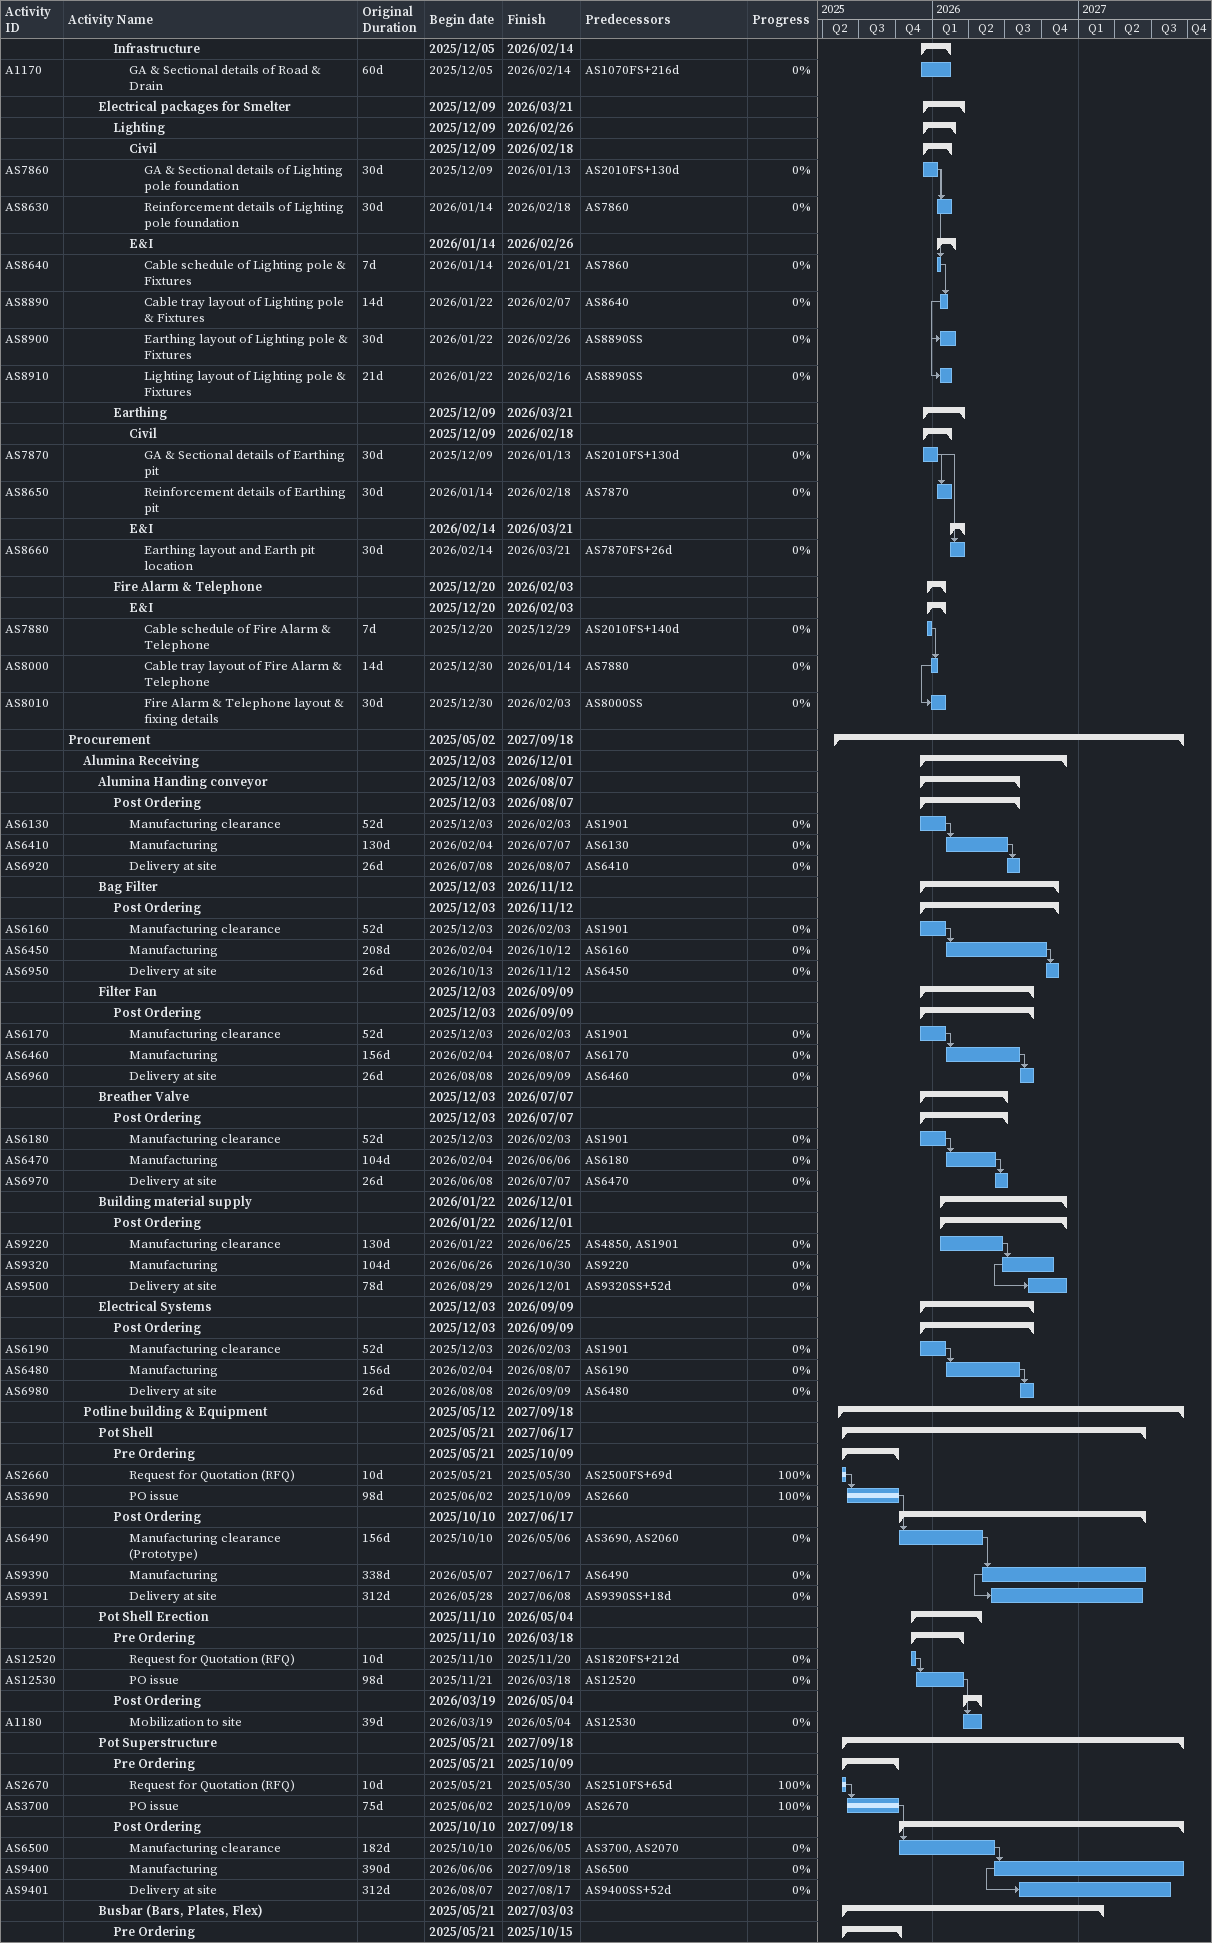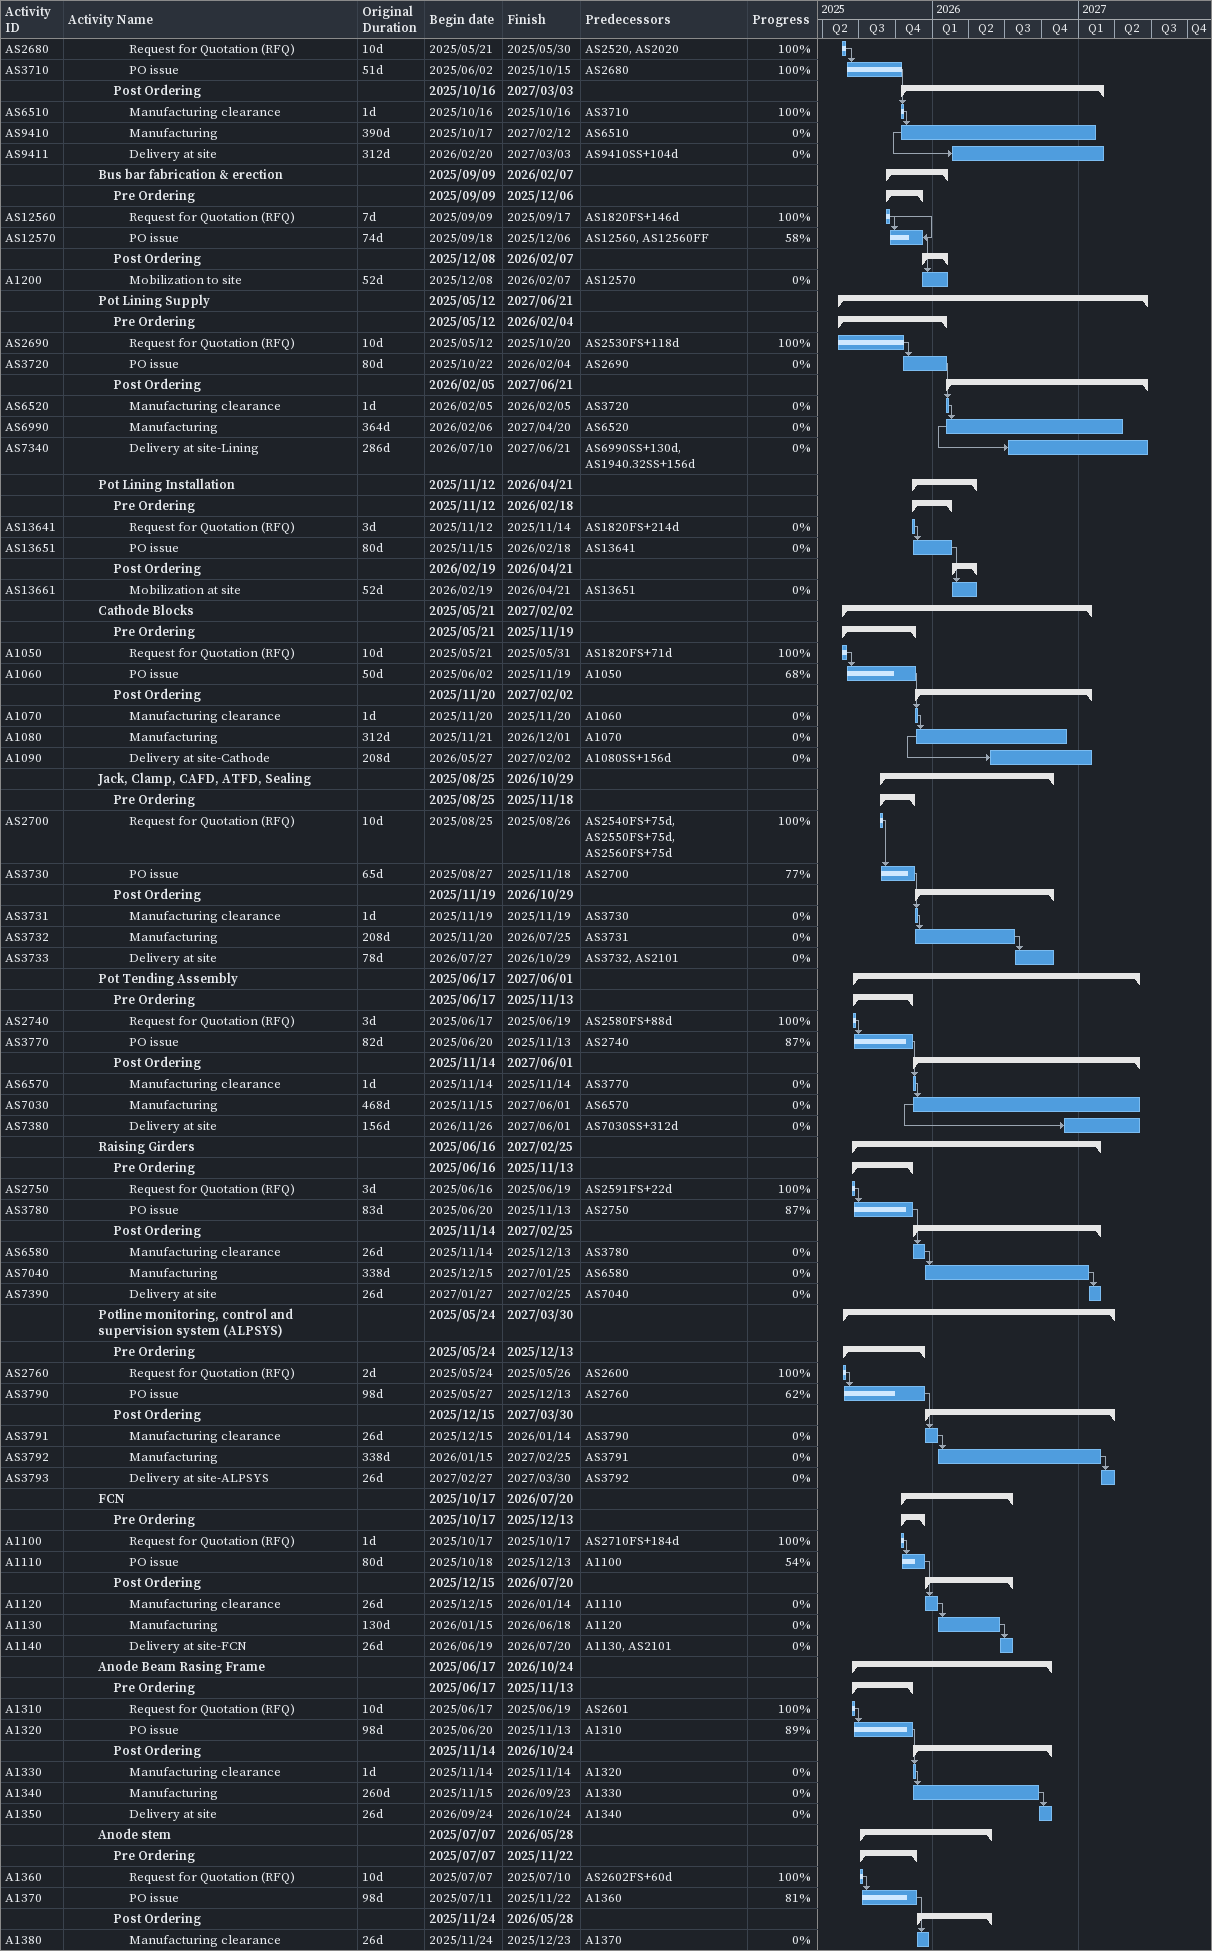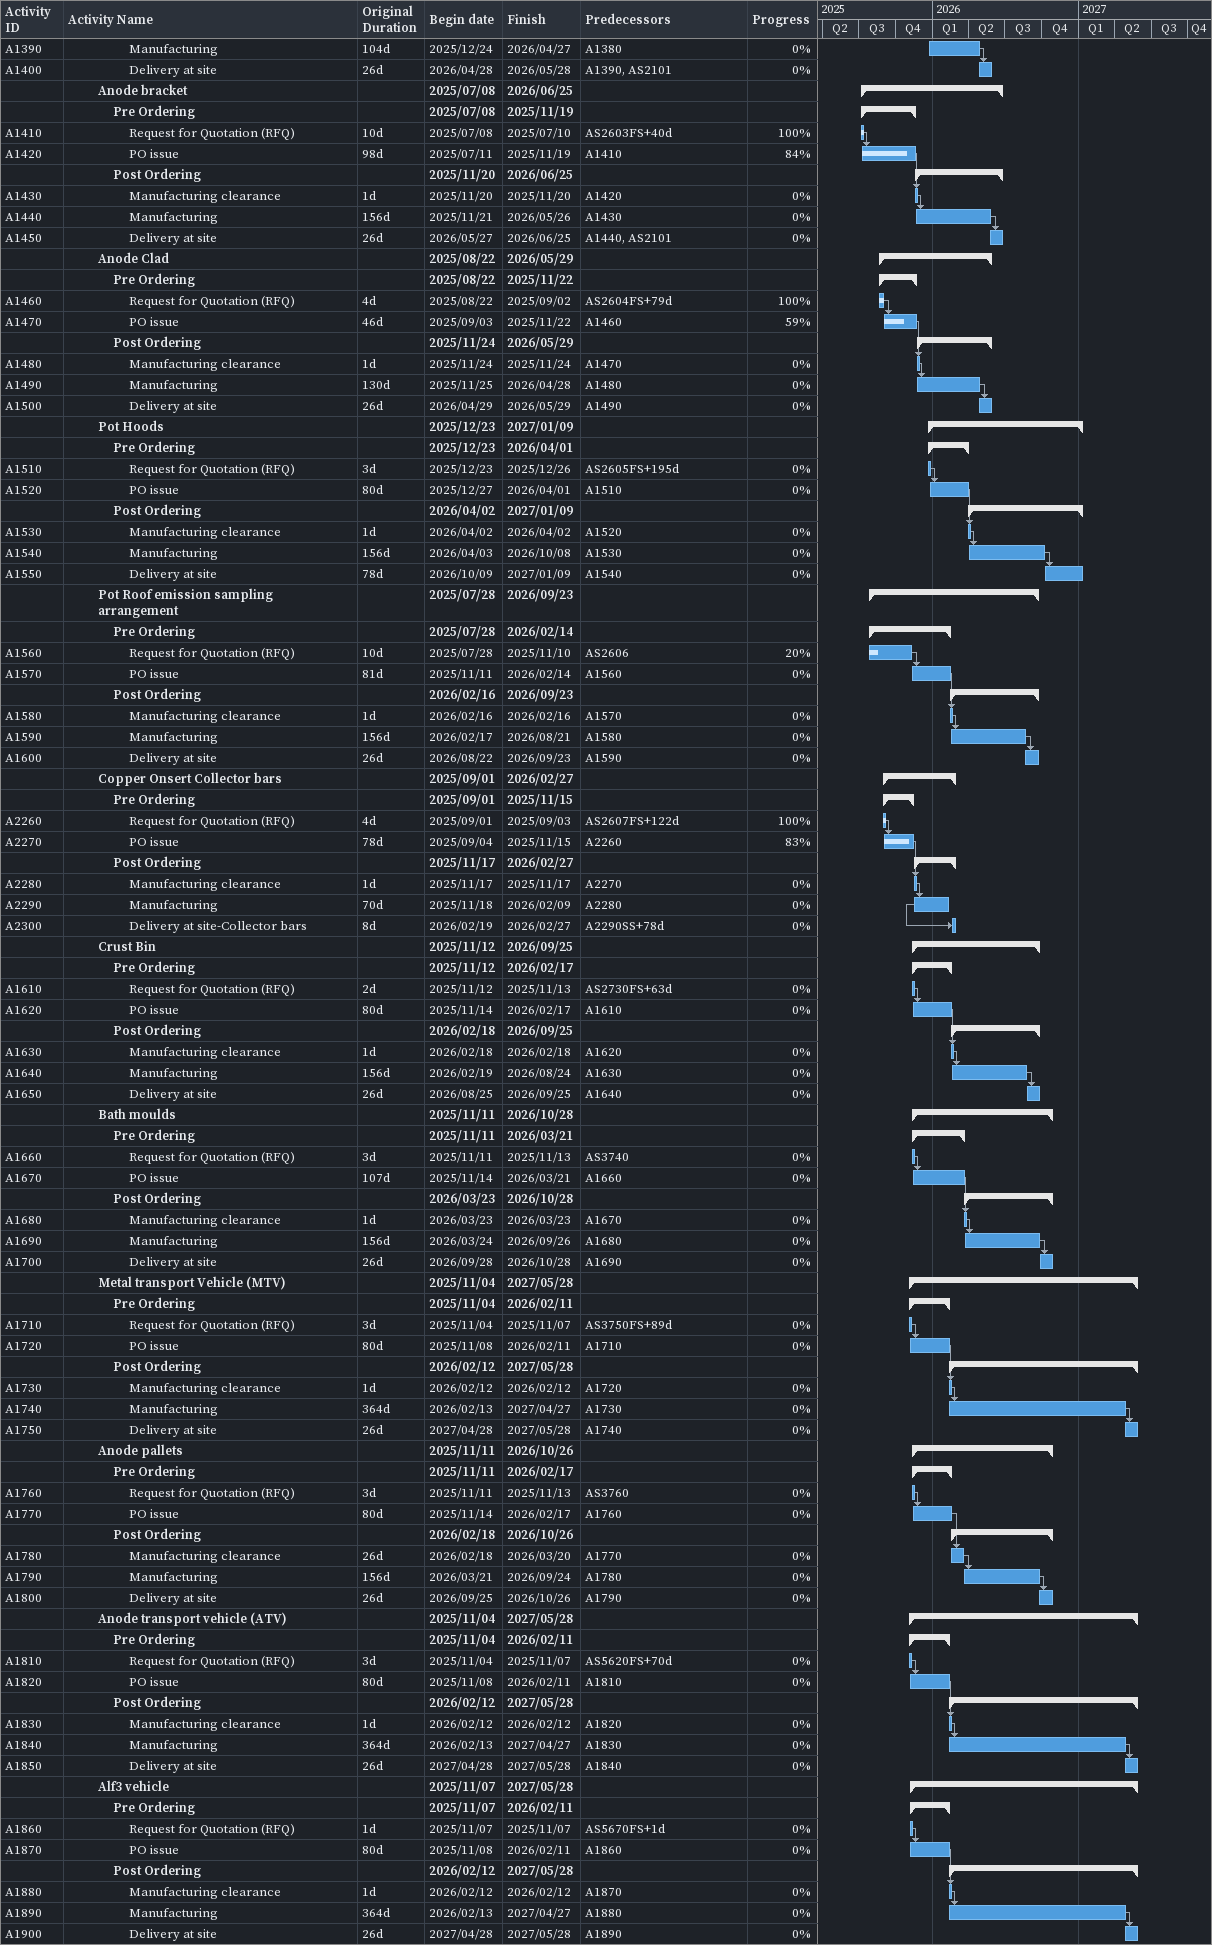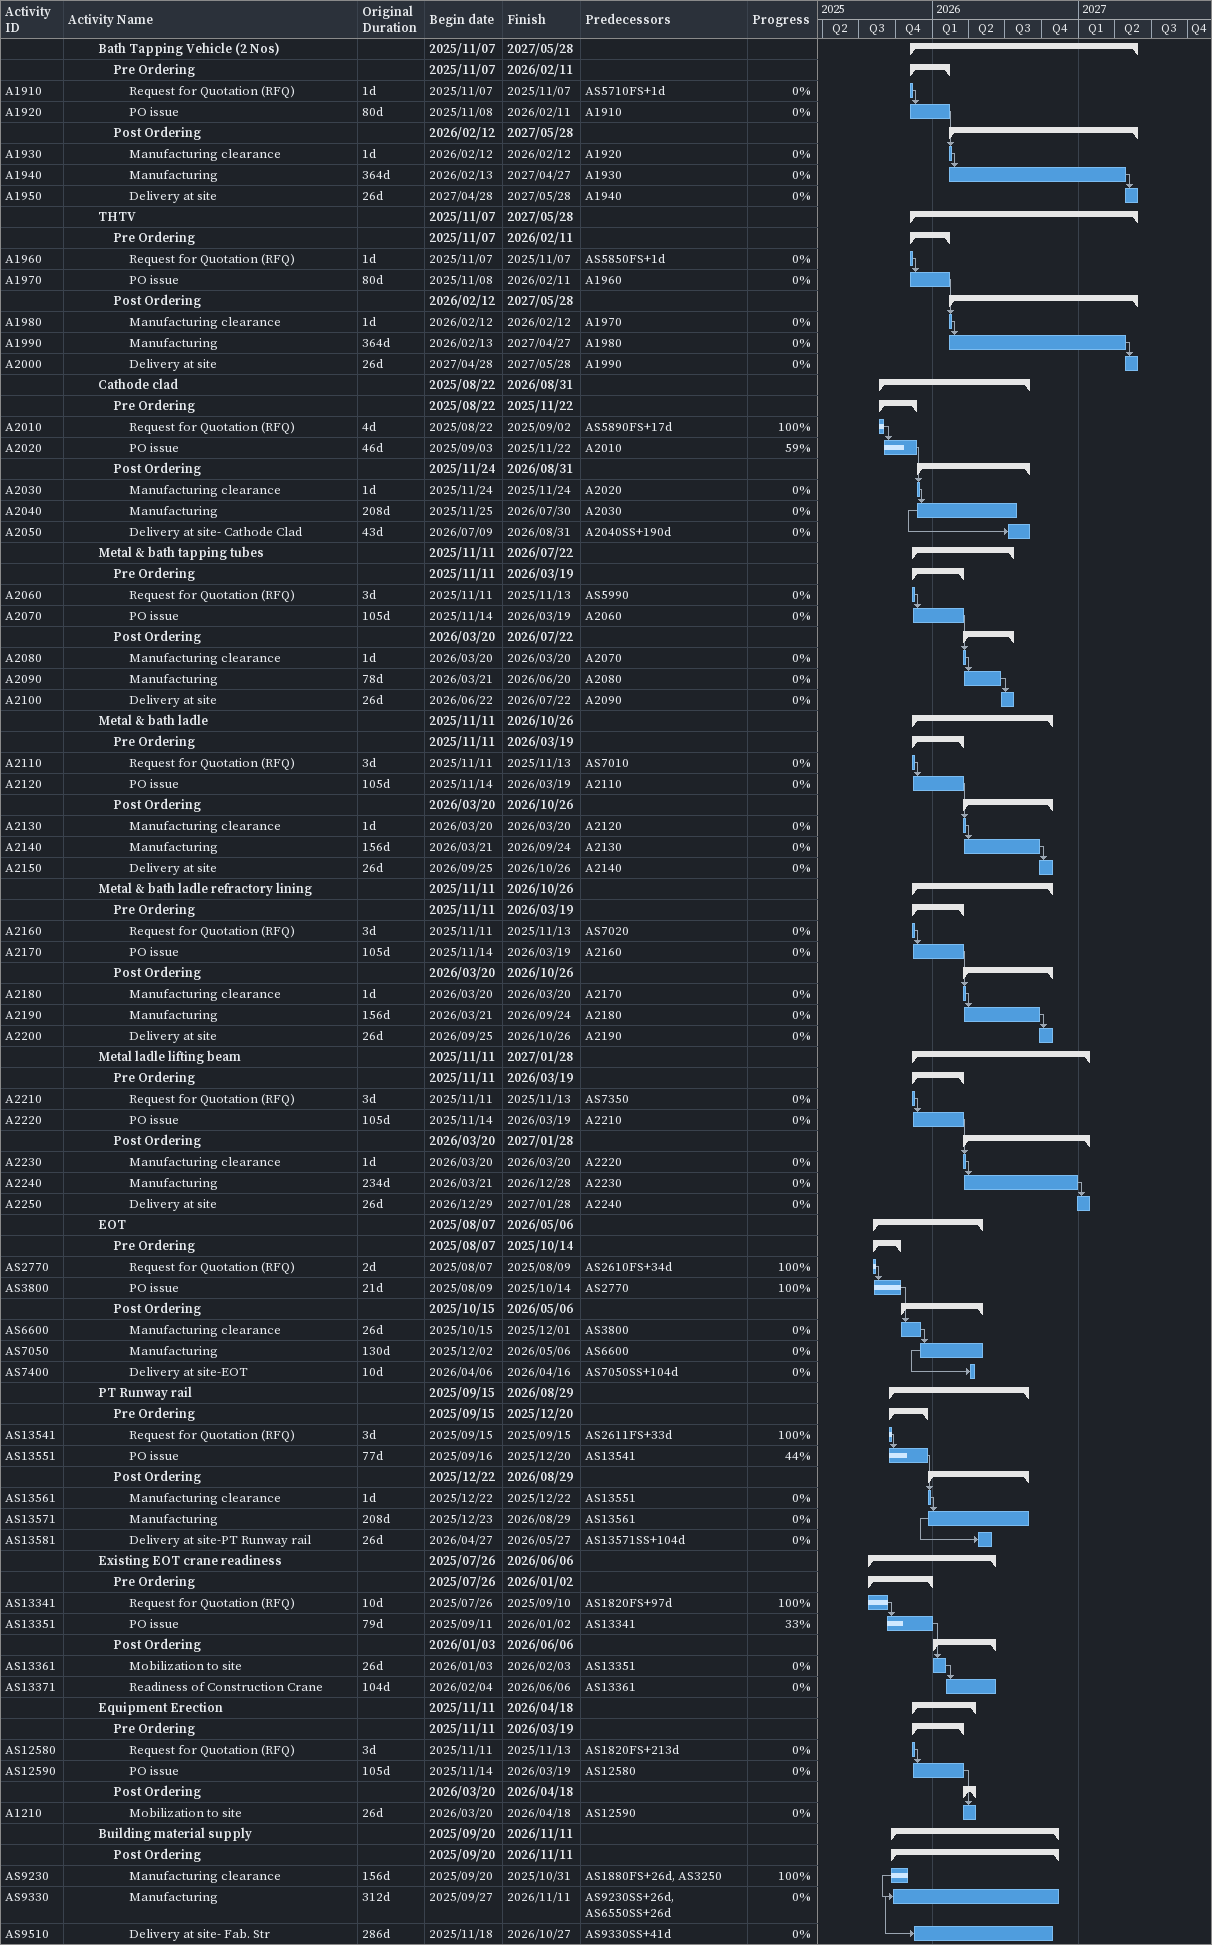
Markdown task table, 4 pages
| ID | Level | Task | Original duration | Start | Finish | Predecessors | % complete |
|---|---|---|---|---|---|---|---|
|  | 4 | **Infrastructure** |  | 2025-12-05 | 2026-02-14 |  |  |
| A1170 | 5 | GA & Sectional details of Road & Drain | 60d | 2025-12-05 | 2026-02-14 | AS1070FS+216d | 0 |
|  | 3 | **Electrical packages for Smelter** |  | 2025-12-09 | 2026-03-21 |  |  |
|  | 4 | **Lighting** |  | 2025-12-09 | 2026-02-26 |  |  |
|  | 5 | **Civil** |  | 2025-12-09 | 2026-02-18 |  |  |
| AS7860 | 6 | GA & Sectional details of Lighting pole foundation | 30d | 2025-12-09 | 2026-01-13 | AS2010FS+130d | 0 |
| AS8630 | 6 | Reinforcement details of Lighting pole foundation | 30d | 2026-01-14 | 2026-02-18 | AS7860 | 0 |
|  | 5 | **E&I** |  | 2026-01-14 | 2026-02-26 |  |  |
| AS8640 | 6 | Cable schedule of Lighting pole & Fixtures | 7d | 2026-01-14 | 2026-01-21 | AS7860 | 0 |
| AS8890 | 6 | Cable tray layout of Lighting pole & Fixtures | 14d | 2026-01-22 | 2026-02-07 | AS8640 | 0 |
| AS8900 | 6 | Earthing layout of Lighting pole & Fixtures | 30d | 2026-01-22 | 2026-02-26 | AS8890SS | 0 |
| AS8910 | 6 | Lighting layout of Lighting pole & Fixtures | 21d | 2026-01-22 | 2026-02-16 | AS8890SS | 0 |
|  | 4 | **Earthing** |  | 2025-12-09 | 2026-03-21 |  |  |
|  | 5 | **Civil** |  | 2025-12-09 | 2026-02-18 |  |  |
| AS7870 | 6 | GA & Sectional details of Earthing pit | 30d | 2025-12-09 | 2026-01-13 | AS2010FS+130d | 0 |
| AS8650 | 6 | Reinforcement details of Earthing pit | 30d | 2026-01-14 | 2026-02-18 | AS7870 | 0 |
|  | 5 | **E&I** |  | 2026-02-14 | 2026-03-21 |  |  |
| AS8660 | 6 | Earthing layout and Earth pit location | 30d | 2026-02-14 | 2026-03-21 | AS7870FS+26d | 0 |
|  | 4 | **Fire Alarm & Telephone** |  | 2025-12-20 | 2026-02-03 |  |  |
|  | 5 | **E&I** |  | 2025-12-20 | 2026-02-03 |  |  |
| AS7880 | 6 | Cable schedule of Fire Alarm & Telephone | 7d | 2025-12-20 | 2025-12-29 | AS2010FS+140d | 0 |
| AS8000 | 6 | Cable tray layout of Fire Alarm & Telephone | 14d | 2025-12-30 | 2026-01-14 | AS7880 | 0 |
| AS8010 | 6 | Fire Alarm & Telephone layout & fixing details | 30d | 2025-12-30 | 2026-02-03 | AS8000SS | 0 |
|  | 1 | **Procurement** |  | 2025-05-02 | 2027-09-18 |  |  |
|  | 2 | **Alumina Receiving** |  | 2025-12-03 | 2026-12-01 |  |  |
|  | 3 | **Alumina Handing conveyor** |  | 2025-12-03 | 2026-08-07 |  |  |
|  | 4 | **Post Ordering** |  | 2025-12-03 | 2026-08-07 |  |  |
| AS6130 | 5 | Manufacturing clearance | 52d | 2025-12-03 | 2026-02-03 | AS1901 | 0 |
| AS6410 | 5 | Manufacturing | 130d | 2026-02-04 | 2026-07-07 | AS6130 | 0 |
| AS6920 | 5 | Delivery at site | 26d | 2026-07-08 | 2026-08-07 | AS6410 | 0 |
|  | 3 | **Bag Filter** |  | 2025-12-03 | 2026-11-12 |  |  |
|  | 4 | **Post Ordering** |  | 2025-12-03 | 2026-11-12 |  |  |
| AS6160 | 5 | Manufacturing clearance | 52d | 2025-12-03 | 2026-02-03 | AS1901 | 0 |
| AS6450 | 5 | Manufacturing | 208d | 2026-02-04 | 2026-10-12 | AS6160 | 0 |
| AS6950 | 5 | Delivery at site | 26d | 2026-10-13 | 2026-11-12 | AS6450 | 0 |
|  | 3 | **Filter Fan** |  | 2025-12-03 | 2026-09-09 |  |  |
|  | 4 | **Post Ordering** |  | 2025-12-03 | 2026-09-09 |  |  |
| AS6170 | 5 | Manufacturing clearance | 52d | 2025-12-03 | 2026-02-03 | AS1901 | 0 |
| AS6460 | 5 | Manufacturing | 156d | 2026-02-04 | 2026-08-07 | AS6170 | 0 |
| AS6960 | 5 | Delivery at site | 26d | 2026-08-08 | 2026-09-09 | AS6460 | 0 |
|  | 3 | **Breather Valve** |  | 2025-12-03 | 2026-07-07 |  |  |
|  | 4 | **Post Ordering** |  | 2025-12-03 | 2026-07-07 |  |  |
| AS6180 | 5 | Manufacturing clearance | 52d | 2025-12-03 | 2026-02-03 | AS1901 | 0 |
| AS6470 | 5 | Manufacturing | 104d | 2026-02-04 | 2026-06-06 | AS6180 | 0 |
| AS6970 | 5 | Delivery at site | 26d | 2026-06-08 | 2026-07-07 | AS6470 | 0 |
|  | 3 | **Building material supply** |  | 2026-01-22 | 2026-12-01 |  |  |
|  | 4 | **Post Ordering** |  | 2026-01-22 | 2026-12-01 |  |  |
| AS9220 | 5 | Manufacturing clearance | 130d | 2026-01-22 | 2026-06-25 | AS4850, AS1901 | 0 |
| AS9320 | 5 | Manufacturing | 104d | 2026-06-26 | 2026-10-30 | AS9220 | 0 |
| AS9500 | 5 | Delivery at site | 78d | 2026-08-29 | 2026-12-01 | AS9320SS+52d | 0 |
|  | 3 | **Electrical Systems** |  | 2025-12-03 | 2026-09-09 |  |  |
|  | 4 | **Post Ordering** |  | 2025-12-03 | 2026-09-09 |  |  |
| AS6190 | 5 | Manufacturing clearance | 52d | 2025-12-03 | 2026-02-03 | AS1901 | 0 |
| AS6480 | 5 | Manufacturing | 156d | 2026-02-04 | 2026-08-07 | AS6190 | 0 |
| AS6980 | 5 | Delivery at site | 26d | 2026-08-08 | 2026-09-09 | AS6480 | 0 |
|  | 2 | **Potline building & Equipment** |  | 2025-05-12 | 2027-09-18 |  |  |
|  | 3 | **Pot Shell** |  | 2025-05-21 | 2027-06-17 |  |  |
|  | 4 | **Pre Ordering** |  | 2025-05-21 | 2025-10-09 |  |  |
| AS2660 | 5 | Request for Quotation (RFQ) | 10d | 2025-05-21 | 2025-05-30 | AS2500FS+69d | 100 |
| AS3690 | 5 | PO issue | 98d | 2025-06-02 | 2025-10-09 | AS2660 | 100 |
|  | 4 | **Post Ordering** |  | 2025-10-10 | 2027-06-17 |  |  |
| AS6490 | 5 | Manufacturing clearance (Prototype) | 156d | 2025-10-10 | 2026-05-06 | AS3690, AS2060 | 0 |
| AS9390 | 5 | Manufacturing | 338d | 2026-05-07 | 2027-06-17 | AS6490 | 0 |
| AS9391 | 5 | Delivery at site | 312d | 2026-05-28 | 2027-06-08 | AS9390SS+18d | 0 |
|  | 3 | **Pot Shell Erection** |  | 2025-11-10 | 2026-05-04 |  |  |
|  | 4 | **Pre Ordering** |  | 2025-11-10 | 2026-03-18 |  |  |
| AS12520 | 5 | Request for Quotation (RFQ) | 10d | 2025-11-10 | 2025-11-20 | AS1820FS+212d | 0 |
| AS12530 | 5 | PO issue | 98d | 2025-11-21 | 2026-03-18 | AS12520 | 0 |
|  | 4 | **Post Ordering** |  | 2026-03-19 | 2026-05-04 |  |  |
| A1180 | 5 | Mobilization to site | 39d | 2026-03-19 | 2026-05-04 | AS12530 | 0 |
|  | 3 | **Pot Superstructure** |  | 2025-05-21 | 2027-09-18 |  |  |
|  | 4 | **Pre Ordering** |  | 2025-05-21 | 2025-10-09 |  |  |
| AS2670 | 5 | Request for Quotation (RFQ) | 10d | 2025-05-21 | 2025-05-30 | AS2510FS+65d | 100 |
| AS3700 | 5 | PO issue | 75d | 2025-06-02 | 2025-10-09 | AS2670 | 100 |
|  | 4 | **Post Ordering** |  | 2025-10-10 | 2027-09-18 |  |  |
| AS6500 | 5 | Manufacturing clearance | 182d | 2025-10-10 | 2026-06-05 | AS3700, AS2070 | 0 |
| AS9400 | 5 | Manufacturing | 390d | 2026-06-06 | 2027-09-18 | AS6500 | 0 |
| AS9401 | 5 | Delivery at site | 312d | 2026-08-07 | 2027-08-17 | AS9400SS+52d | 0 |
|  | 3 | **Busbar (Bars, Plates, Flex)** |  | 2025-05-21 | 2027-03-03 |  |  |
|  | 4 | **Pre Ordering** |  | 2025-05-21 | 2025-10-15 |  |  |
| AS2680 | 5 | Request for Quotation (RFQ) | 10d | 2025-05-21 | 2025-05-30 | AS2520, AS2020 | 100 |
| AS3710 | 5 | PO issue | 51d | 2025-06-02 | 2025-10-15 | AS2680 | 100 |
|  | 4 | **Post Ordering** |  | 2025-10-16 | 2027-03-03 |  |  |
| AS6510 | 5 | Manufacturing clearance | 1d | 2025-10-16 | 2025-10-16 | AS3710 | 100 |
| AS9410 | 5 | Manufacturing | 390d | 2025-10-17 | 2027-02-12 | AS6510 | 0 |
| AS9411 | 5 | Delivery at site | 312d | 2026-02-20 | 2027-03-03 | AS9410SS+104d | 0 |
|  | 3 | **Bus bar fabrication & erection** |  | 2025-09-09 | 2026-02-07 |  |  |
|  | 4 | **Pre Ordering** |  | 2025-09-09 | 2025-12-06 |  |  |
| AS12560 | 5 | Request for Quotation (RFQ) | 7d | 2025-09-09 | 2025-09-17 | AS1820FS+146d | 100 |
| AS12570 | 5 | PO issue | 74d | 2025-09-18 | 2025-12-06 | AS12560, AS12560FF | 58 |
|  | 4 | **Post Ordering** |  | 2025-12-08 | 2026-02-07 |  |  |
| A1200 | 5 | Mobilization to site | 52d | 2025-12-08 | 2026-02-07 | AS12570 | 0 |
|  | 3 | **Pot Lining Supply** |  | 2025-05-12 | 2027-06-21 |  |  |
|  | 4 | **Pre Ordering** |  | 2025-05-12 | 2026-02-04 |  |  |
| AS2690 | 5 | Request for Quotation (RFQ) | 10d | 2025-05-12 | 2025-10-20 | AS2530FS+118d | 100 |
| AS3720 | 5 | PO issue | 80d | 2025-10-22 | 2026-02-04 | AS2690 | 0 |
|  | 4 | **Post Ordering** |  | 2026-02-05 | 2027-06-21 |  |  |
| AS6520 | 5 | Manufacturing clearance | 1d | 2026-02-05 | 2026-02-05 | AS3720 | 0 |
| AS6990 | 5 | Manufacturing | 364d | 2026-02-06 | 2027-04-20 | AS6520 | 0 |
| AS7340 | 5 | Delivery at site-Lining | 286d | 2026-07-10 | 2027-06-21 | AS6990SS+130d, AS1940.32SS+156d | 0 |
|  | 3 | **Pot Lining Installation** |  | 2025-11-12 | 2026-04-21 |  |  |
|  | 4 | **Pre Ordering** |  | 2025-11-12 | 2026-02-18 |  |  |
| AS13641 | 5 | Request for Quotation (RFQ) | 3d | 2025-11-12 | 2025-11-14 | AS1820FS+214d | 0 |
| AS13651 | 5 | PO issue | 80d | 2025-11-15 | 2026-02-18 | AS13641 | 0 |
|  | 4 | **Post Ordering** |  | 2026-02-19 | 2026-04-21 |  |  |
| AS13661 | 5 | Mobilization at site | 52d | 2026-02-19 | 2026-04-21 | AS13651 | 0 |
|  | 3 | **Cathode Blocks** |  | 2025-05-21 | 2027-02-02 |  |  |
|  | 4 | **Pre Ordering** |  | 2025-05-21 | 2025-11-19 |  |  |
| A1050 | 5 | Request for Quotation (RFQ) | 10d | 2025-05-21 | 2025-05-31 | AS1820FS+71d | 100 |
| A1060 | 5 | PO issue | 50d | 2025-06-02 | 2025-11-19 | A1050 | 68 |
|  | 4 | **Post Ordering** |  | 2025-11-20 | 2027-02-02 |  |  |
| A1070 | 5 | Manufacturing clearance | 1d | 2025-11-20 | 2025-11-20 | A1060 | 0 |
| A1080 | 5 | Manufacturing | 312d | 2025-11-21 | 2026-12-01 | A1070 | 0 |
| A1090 | 5 | Delivery at site-Cathode | 208d | 2026-05-27 | 2027-02-02 | A1080SS+156d | 0 |
|  | 3 | **Jack, Clamp, CAFD, ATFD, Sealing** |  | 2025-08-25 | 2026-10-29 |  |  |
|  | 4 | **Pre Ordering** |  | 2025-08-25 | 2025-11-18 |  |  |
| AS2700 | 5 | Request for Quotation (RFQ) | 10d | 2025-08-25 | 2025-08-26 | AS2540FS+75d, AS2550FS+75d, AS2560FS+75d | 100 |
| AS3730 | 5 | PO issue | 65d | 2025-08-27 | 2025-11-18 | AS2700 | 77 |
|  | 4 | **Post Ordering** |  | 2025-11-19 | 2026-10-29 |  |  |
| AS3731 | 5 | Manufacturing clearance | 1d | 2025-11-19 | 2025-11-19 | AS3730 | 0 |
| AS3732 | 5 | Manufacturing | 208d | 2025-11-20 | 2026-07-25 | AS3731 | 0 |
| AS3733 | 5 | Delivery at site | 78d | 2026-07-27 | 2026-10-29 | AS3732, AS2101 | 0 |
|  | 3 | **Pot Tending Assembly** |  | 2025-06-17 | 2027-06-01 |  |  |
|  | 4 | **Pre Ordering** |  | 2025-06-17 | 2025-11-13 |  |  |
| AS2740 | 5 | Request for Quotation (RFQ) | 3d | 2025-06-17 | 2025-06-19 | AS2580FS+88d | 100 |
| AS3770 | 5 | PO issue | 82d | 2025-06-20 | 2025-11-13 | AS2740 | 87 |
|  | 4 | **Post Ordering** |  | 2025-11-14 | 2027-06-01 |  |  |
| AS6570 | 5 | Manufacturing clearance | 1d | 2025-11-14 | 2025-11-14 | AS3770 | 0 |
| AS7030 | 5 | Manufacturing | 468d | 2025-11-15 | 2027-06-01 | AS6570 | 0 |
| AS7380 | 5 | Delivery at site | 156d | 2026-11-26 | 2027-06-01 | AS7030SS+312d | 0 |
|  | 3 | **Raising Girders** |  | 2025-06-16 | 2027-02-25 |  |  |
|  | 4 | **Pre Ordering** |  | 2025-06-16 | 2025-11-13 |  |  |
| AS2750 | 5 | Request for Quotation (RFQ) | 3d | 2025-06-16 | 2025-06-19 | AS2591FS+22d | 100 |
| AS3780 | 5 | PO issue | 83d | 2025-06-20 | 2025-11-13 | AS2750 | 87 |
|  | 4 | **Post Ordering** |  | 2025-11-14 | 2027-02-25 |  |  |
| AS6580 | 5 | Manufacturing clearance | 26d | 2025-11-14 | 2025-12-13 | AS3780 | 0 |
| AS7040 | 5 | Manufacturing | 338d | 2025-12-15 | 2027-01-25 | AS6580 | 0 |
| AS7390 | 5 | Delivery at site | 26d | 2027-01-27 | 2027-02-25 | AS7040 | 0 |
|  | 3 | **Potline monitoring, control and supervision system (ALPSYS)** |  | 2025-05-24 | 2027-03-30 |  |  |
|  | 4 | **Pre Ordering** |  | 2025-05-24 | 2025-12-13 |  |  |
| AS2760 | 5 | Request for Quotation (RFQ) | 2d | 2025-05-24 | 2025-05-26 | AS2600 | 100 |
| AS3790 | 5 | PO issue | 98d | 2025-05-27 | 2025-12-13 | AS2760 | 62 |
|  | 4 | **Post Ordering** |  | 2025-12-15 | 2027-03-30 |  |  |
| AS3791 | 5 | Manufacturing clearance | 26d | 2025-12-15 | 2026-01-14 | AS3790 | 0 |
| AS3792 | 5 | Manufacturing | 338d | 2026-01-15 | 2027-02-25 | AS3791 | 0 |
| AS3793 | 5 | Delivery at site-ALPSYS | 26d | 2027-02-27 | 2027-03-30 | AS3792 | 0 |
|  | 3 | **FCN** |  | 2025-10-17 | 2026-07-20 |  |  |
|  | 4 | **Pre Ordering** |  | 2025-10-17 | 2025-12-13 |  |  |
| A1100 | 5 | Request for Quotation (RFQ) | 1d | 2025-10-17 | 2025-10-17 | AS2710FS+184d | 100 |
| A1110 | 5 | PO issue | 80d | 2025-10-18 | 2025-12-13 | A1100 | 54 |
|  | 4 | **Post Ordering** |  | 2025-12-15 | 2026-07-20 |  |  |
| A1120 | 5 | Manufacturing clearance | 26d | 2025-12-15 | 2026-01-14 | A1110 | 0 |
| A1130 | 5 | Manufacturing | 130d | 2026-01-15 | 2026-06-18 | A1120 | 0 |
| A1140 | 5 | Delivery at site-FCN | 26d | 2026-06-19 | 2026-07-20 | A1130, AS2101 | 0 |
|  | 3 | **Anode Beam Rasing Frame** |  | 2025-06-17 | 2026-10-24 |  |  |
|  | 4 | **Pre Ordering** |  | 2025-06-17 | 2025-11-13 |  |  |
| A1310 | 5 | Request for Quotation (RFQ) | 10d | 2025-06-17 | 2025-06-19 | AS2601 | 100 |
| A1320 | 5 | PO issue | 98d | 2025-06-20 | 2025-11-13 | A1310 | 89 |
|  | 4 | **Post Ordering** |  | 2025-11-14 | 2026-10-24 |  |  |
| A1330 | 5 | Manufacturing clearance | 1d | 2025-11-14 | 2025-11-14 | A1320 | 0 |
| A1340 | 5 | Manufacturing | 260d | 2025-11-15 | 2026-09-23 | A1330 | 0 |
| A1350 | 5 | Delivery at site | 26d | 2026-09-24 | 2026-10-24 | A1340 | 0 |
|  | 3 | **Anode stem** |  | 2025-07-07 | 2026-05-28 |  |  |
|  | 4 | **Pre Ordering** |  | 2025-07-07 | 2025-11-22 |  |  |
| A1360 | 5 | Request for Quotation (RFQ) | 10d | 2025-07-07 | 2025-07-10 | AS2602FS+60d | 100 |
| A1370 | 5 | PO issue | 98d | 2025-07-11 | 2025-11-22 | A1360 | 81 |
|  | 4 | **Post Ordering** |  | 2025-11-24 | 2026-05-28 |  |  |
| A1380 | 5 | Manufacturing clearance | 26d | 2025-11-24 | 2025-12-23 | A1370 | 0 |
| A1390 | 5 | Manufacturing | 104d | 2025-12-24 | 2026-04-27 | A1380 | 0 |
| A1400 | 5 | Delivery at site | 26d | 2026-04-28 | 2026-05-28 | A1390, AS2101 | 0 |
|  | 3 | **Anode bracket** |  | 2025-07-08 | 2026-06-25 |  |  |
|  | 4 | **Pre Ordering** |  | 2025-07-08 | 2025-11-19 |  |  |
| A1410 | 5 | Request for Quotation (RFQ) | 10d | 2025-07-08 | 2025-07-10 | AS2603FS+40d | 100 |
| A1420 | 5 | PO issue | 98d | 2025-07-11 | 2025-11-19 | A1410 | 84 |
|  | 4 | **Post Ordering** |  | 2025-11-20 | 2026-06-25 |  |  |
| A1430 | 5 | Manufacturing clearance | 1d | 2025-11-20 | 2025-11-20 | A1420 | 0 |
| A1440 | 5 | Manufacturing | 156d | 2025-11-21 | 2026-05-26 | A1430 | 0 |
| A1450 | 5 | Delivery at site | 26d | 2026-05-27 | 2026-06-25 | A1440, AS2101 | 0 |
|  | 3 | **Anode Clad** |  | 2025-08-22 | 2026-05-29 |  |  |
|  | 4 | **Pre Ordering** |  | 2025-08-22 | 2025-11-22 |  |  |
| A1460 | 5 | Request for Quotation (RFQ) | 4d | 2025-08-22 | 2025-09-02 | AS2604FS+79d | 100 |
| A1470 | 5 | PO issue | 46d | 2025-09-03 | 2025-11-22 | A1460 | 59 |
|  | 4 | **Post Ordering** |  | 2025-11-24 | 2026-05-29 |  |  |
| A1480 | 5 | Manufacturing clearance | 1d | 2025-11-24 | 2025-11-24 | A1470 | 0 |
| A1490 | 5 | Manufacturing | 130d | 2025-11-25 | 2026-04-28 | A1480 | 0 |
| A1500 | 5 | Delivery at site | 26d | 2026-04-29 | 2026-05-29 | A1490 | 0 |
|  | 3 | **Pot Hoods** |  | 2025-12-23 | 2027-01-09 |  |  |
|  | 4 | **Pre Ordering** |  | 2025-12-23 | 2026-04-01 |  |  |
| A1510 | 5 | Request for Quotation (RFQ) | 3d | 2025-12-23 | 2025-12-26 | AS2605FS+195d | 0 |
| A1520 | 5 | PO issue | 80d | 2025-12-27 | 2026-04-01 | A1510 | 0 |
|  | 4 | **Post Ordering** |  | 2026-04-02 | 2027-01-09 |  |  |
| A1530 | 5 | Manufacturing clearance | 1d | 2026-04-02 | 2026-04-02 | A1520 | 0 |
| A1540 | 5 | Manufacturing | 156d | 2026-04-03 | 2026-10-08 | A1530 | 0 |
| A1550 | 5 | Delivery at site | 78d | 2026-10-09 | 2027-01-09 | A1540 | 0 |
|  | 3 | **Pot Roof emission sampling arrangement** |  | 2025-07-28 | 2026-09-23 |  |  |
|  | 4 | **Pre Ordering** |  | 2025-07-28 | 2026-02-14 |  |  |
| A1560 | 5 | Request for Quotation (RFQ) | 10d | 2025-07-28 | 2025-11-10 | AS2606 | 20 |
| A1570 | 5 | PO issue | 81d | 2025-11-11 | 2026-02-14 | A1560 | 0 |
|  | 4 | **Post Ordering** |  | 2026-02-16 | 2026-09-23 |  |  |
| A1580 | 5 | Manufacturing clearance | 1d | 2026-02-16 | 2026-02-16 | A1570 | 0 |
| A1590 | 5 | Manufacturing | 156d | 2026-02-17 | 2026-08-21 | A1580 | 0 |
| A1600 | 5 | Delivery at site | 26d | 2026-08-22 | 2026-09-23 | A1590 | 0 |
|  | 3 | **Copper Onsert Collector bars** |  | 2025-09-01 | 2026-02-27 |  |  |
|  | 4 | **Pre Ordering** |  | 2025-09-01 | 2025-11-15 |  |  |
| A2260 | 5 | Request for Quotation (RFQ) | 4d | 2025-09-01 | 2025-09-03 | AS2607FS+122d | 100 |
| A2270 | 5 | PO issue | 78d | 2025-09-04 | 2025-11-15 | A2260 | 83 |
|  | 4 | **Post Ordering** |  | 2025-11-17 | 2026-02-27 |  |  |
| A2280 | 5 | Manufacturing clearance | 1d | 2025-11-17 | 2025-11-17 | A2270 | 0 |
| A2290 | 5 | Manufacturing | 70d | 2025-11-18 | 2026-02-09 | A2280 | 0 |
| A2300 | 5 | Delivery at site-Collector bars | 8d | 2026-02-19 | 2026-02-27 | A2290SS+78d | 0 |
|  | 3 | **Crust Bin** |  | 2025-11-12 | 2026-09-25 |  |  |
|  | 4 | **Pre Ordering** |  | 2025-11-12 | 2026-02-17 |  |  |
| A1610 | 5 | Request for Quotation (RFQ) | 2d | 2025-11-12 | 2025-11-13 | AS2730FS+63d | 0 |
| A1620 | 5 | PO issue | 80d | 2025-11-14 | 2026-02-17 | A1610 | 0 |
|  | 4 | **Post Ordering** |  | 2026-02-18 | 2026-09-25 |  |  |
| A1630 | 5 | Manufacturing clearance | 1d | 2026-02-18 | 2026-02-18 | A1620 | 0 |
| A1640 | 5 | Manufacturing | 156d | 2026-02-19 | 2026-08-24 | A1630 | 0 |
| A1650 | 5 | Delivery at site | 26d | 2026-08-25 | 2026-09-25 | A1640 | 0 |
|  | 3 | **Bath moulds** |  | 2025-11-11 | 2026-10-28 |  |  |
|  | 4 | **Pre Ordering** |  | 2025-11-11 | 2026-03-21 |  |  |
| A1660 | 5 | Request for Quotation (RFQ) | 3d | 2025-11-11 | 2025-11-13 | AS3740 | 0 |
| A1670 | 5 | PO issue | 107d | 2025-11-14 | 2026-03-21 | A1660 | 0 |
|  | 4 | **Post Ordering** |  | 2026-03-23 | 2026-10-28 |  |  |
| A1680 | 5 | Manufacturing clearance | 1d | 2026-03-23 | 2026-03-23 | A1670 | 0 |
| A1690 | 5 | Manufacturing | 156d | 2026-03-24 | 2026-09-26 | A1680 | 0 |
| A1700 | 5 | Delivery at site | 26d | 2026-09-28 | 2026-10-28 | A1690 | 0 |
|  | 3 | **Metal transport Vehicle (MTV)** |  | 2025-11-04 | 2027-05-28 |  |  |
|  | 4 | **Pre Ordering** |  | 2025-11-04 | 2026-02-11 |  |  |
| A1710 | 5 | Request for Quotation (RFQ) | 3d | 2025-11-04 | 2025-11-07 | AS3750FS+89d | 0 |
| A1720 | 5 | PO issue | 80d | 2025-11-08 | 2026-02-11 | A1710 | 0 |
|  | 4 | **Post Ordering** |  | 2026-02-12 | 2027-05-28 |  |  |
| A1730 | 5 | Manufacturing clearance | 1d | 2026-02-12 | 2026-02-12 | A1720 | 0 |
| A1740 | 5 | Manufacturing | 364d | 2026-02-13 | 2027-04-27 | A1730 | 0 |
| A1750 | 5 | Delivery at site | 26d | 2027-04-28 | 2027-05-28 | A1740 | 0 |
|  | 3 | **Anode pallets** |  | 2025-11-11 | 2026-10-26 |  |  |
|  | 4 | **Pre Ordering** |  | 2025-11-11 | 2026-02-17 |  |  |
| A1760 | 5 | Request for Quotation (RFQ) | 3d | 2025-11-11 | 2025-11-13 | AS3760 | 0 |
| A1770 | 5 | PO issue | 80d | 2025-11-14 | 2026-02-17 | A1760 | 0 |
|  | 4 | **Post Ordering** |  | 2026-02-18 | 2026-10-26 |  |  |
| A1780 | 5 | Manufacturing clearance | 26d | 2026-02-18 | 2026-03-20 | A1770 | 0 |
| A1790 | 5 | Manufacturing | 156d | 2026-03-21 | 2026-09-24 | A1780 | 0 |
| A1800 | 5 | Delivery at site | 26d | 2026-09-25 | 2026-10-26 | A1790 | 0 |
|  | 3 | **Anode transport vehicle (ATV)** |  | 2025-11-04 | 2027-05-28 |  |  |
|  | 4 | **Pre Ordering** |  | 2025-11-04 | 2026-02-11 |  |  |
| A1810 | 5 | Request for Quotation (RFQ) | 3d | 2025-11-04 | 2025-11-07 | AS5620FS+70d | 0 |
| A1820 | 5 | PO issue | 80d | 2025-11-08 | 2026-02-11 | A1810 | 0 |
|  | 4 | **Post Ordering** |  | 2026-02-12 | 2027-05-28 |  |  |
| A1830 | 5 | Manufacturing clearance | 1d | 2026-02-12 | 2026-02-12 | A1820 | 0 |
| A1840 | 5 | Manufacturing | 364d | 2026-02-13 | 2027-04-27 | A1830 | 0 |
| A1850 | 5 | Delivery at site | 26d | 2027-04-28 | 2027-05-28 | A1840 | 0 |
|  | 3 | **Alf3 vehicle** |  | 2025-11-07 | 2027-05-28 |  |  |
|  | 4 | **Pre Ordering** |  | 2025-11-07 | 2026-02-11 |  |  |
| A1860 | 5 | Request for Quotation (RFQ) | 1d | 2025-11-07 | 2025-11-07 | AS5670FS+1d | 0 |
| A1870 | 5 | PO issue | 80d | 2025-11-08 | 2026-02-11 | A1860 | 0 |
|  | 4 | **Post Ordering** |  | 2026-02-12 | 2027-05-28 |  |  |
| A1880 | 5 | Manufacturing clearance | 1d | 2026-02-12 | 2026-02-12 | A1870 | 0 |
| A1890 | 5 | Manufacturing | 364d | 2026-02-13 | 2027-04-27 | A1880 | 0 |
| A1900 | 5 | Delivery at site | 26d | 2027-04-28 | 2027-05-28 | A1890 | 0 |
|  | 3 | **Bath Tapping Vehicle (2 Nos)** |  | 2025-11-07 | 2027-05-28 |  |  |
|  | 4 | **Pre Ordering** |  | 2025-11-07 | 2026-02-11 |  |  |
| A1910 | 5 | Request for Quotation (RFQ) | 1d | 2025-11-07 | 2025-11-07 | AS5710FS+1d | 0 |
| A1920 | 5 | PO issue | 80d | 2025-11-08 | 2026-02-11 | A1910 | 0 |
|  | 4 | **Post Ordering** |  | 2026-02-12 | 2027-05-28 |  |  |
| A1930 | 5 | Manufacturing clearance | 1d | 2026-02-12 | 2026-02-12 | A1920 | 0 |
| A1940 | 5 | Manufacturing | 364d | 2026-02-13 | 2027-04-27 | A1930 | 0 |
| A1950 | 5 | Delivery at site | 26d | 2027-04-28 | 2027-05-28 | A1940 | 0 |
|  | 3 | **THTV** |  | 2025-11-07 | 2027-05-28 |  |  |
|  | 4 | **Pre Ordering** |  | 2025-11-07 | 2026-02-11 |  |  |
| A1960 | 5 | Request for Quotation (RFQ) | 1d | 2025-11-07 | 2025-11-07 | AS5850FS+1d | 0 |
| A1970 | 5 | PO issue | 80d | 2025-11-08 | 2026-02-11 | A1960 | 0 |
|  | 4 | **Post Ordering** |  | 2026-02-12 | 2027-05-28 |  |  |
| A1980 | 5 | Manufacturing clearance | 1d | 2026-02-12 | 2026-02-12 | A1970 | 0 |
| A1990 | 5 | Manufacturing | 364d | 2026-02-13 | 2027-04-27 | A1980 | 0 |
| A2000 | 5 | Delivery at site | 26d | 2027-04-28 | 2027-05-28 | A1990 | 0 |
|  | 3 | **Cathode clad** |  | 2025-08-22 | 2026-08-31 |  |  |
|  | 4 | **Pre Ordering** |  | 2025-08-22 | 2025-11-22 |  |  |
| A2010 | 5 | Request for Quotation (RFQ) | 4d | 2025-08-22 | 2025-09-02 | AS5890FS+17d | 100 |
| A2020 | 5 | PO issue | 46d | 2025-09-03 | 2025-11-22 | A2010 | 59 |
|  | 4 | **Post Ordering** |  | 2025-11-24 | 2026-08-31 |  |  |
| A2030 | 5 | Manufacturing clearance | 1d | 2025-11-24 | 2025-11-24 | A2020 | 0 |
| A2040 | 5 | Manufacturing | 208d | 2025-11-25 | 2026-07-30 | A2030 | 0 |
| A2050 | 5 | Delivery at site- Cathode Clad | 43d | 2026-07-09 | 2026-08-31 | A2040SS+190d | 0 |
|  | 3 | **Metal & bath tapping tubes** |  | 2025-11-11 | 2026-07-22 |  |  |
|  | 4 | **Pre Ordering** |  | 2025-11-11 | 2026-03-19 |  |  |
| A2060 | 5 | Request for Quotation (RFQ) | 3d | 2025-11-11 | 2025-11-13 | AS5990 | 0 |
| A2070 | 5 | PO issue | 105d | 2025-11-14 | 2026-03-19 | A2060 | 0 |
|  | 4 | **Post Ordering** |  | 2026-03-20 | 2026-07-22 |  |  |
| A2080 | 5 | Manufacturing clearance | 1d | 2026-03-20 | 2026-03-20 | A2070 | 0 |
| A2090 | 5 | Manufacturing | 78d | 2026-03-21 | 2026-06-20 | A2080 | 0 |
| A2100 | 5 | Delivery at site | 26d | 2026-06-22 | 2026-07-22 | A2090 | 0 |
|  | 3 | **Metal & bath ladle** |  | 2025-11-11 | 2026-10-26 |  |  |
|  | 4 | **Pre Ordering** |  | 2025-11-11 | 2026-03-19 |  |  |
| A2110 | 5 | Request for Quotation (RFQ) | 3d | 2025-11-11 | 2025-11-13 | AS7010 | 0 |
| A2120 | 5 | PO issue | 105d | 2025-11-14 | 2026-03-19 | A2110 | 0 |
|  | 4 | **Post Ordering** |  | 2026-03-20 | 2026-10-26 |  |  |
| A2130 | 5 | Manufacturing clearance | 1d | 2026-03-20 | 2026-03-20 | A2120 | 0 |
| A2140 | 5 | Manufacturing | 156d | 2026-03-21 | 2026-09-24 | A2130 | 0 |
| A2150 | 5 | Delivery at site | 26d | 2026-09-25 | 2026-10-26 | A2140 | 0 |
|  | 3 | **Metal & bath ladle refractory lining** |  | 2025-11-11 | 2026-10-26 |  |  |
|  | 4 | **Pre Ordering** |  | 2025-11-11 | 2026-03-19 |  |  |
| A2160 | 5 | Request for Quotation (RFQ) | 3d | 2025-11-11 | 2025-11-13 | AS7020 | 0 |
| A2170 | 5 | PO issue | 105d | 2025-11-14 | 2026-03-19 | A2160 | 0 |
|  | 4 | **Post Ordering** |  | 2026-03-20 | 2026-10-26 |  |  |
| A2180 | 5 | Manufacturing clearance | 1d | 2026-03-20 | 2026-03-20 | A2170 | 0 |
| A2190 | 5 | Manufacturing | 156d | 2026-03-21 | 2026-09-24 | A2180 | 0 |
| A2200 | 5 | Delivery at site | 26d | 2026-09-25 | 2026-10-26 | A2190 | 0 |
|  | 3 | **Metal ladle lifting beam** |  | 2025-11-11 | 2027-01-28 |  |  |
|  | 4 | **Pre Ordering** |  | 2025-11-11 | 2026-03-19 |  |  |
| A2210 | 5 | Request for Quotation (RFQ) | 3d | 2025-11-11 | 2025-11-13 | AS7350 | 0 |
| A2220 | 5 | PO issue | 105d | 2025-11-14 | 2026-03-19 | A2210 | 0 |
|  | 4 | **Post Ordering** |  | 2026-03-20 | 2027-01-28 |  |  |
| A2230 | 5 | Manufacturing clearance | 1d | 2026-03-20 | 2026-03-20 | A2220 | 0 |
| A2240 | 5 | Manufacturing | 234d | 2026-03-21 | 2026-12-28 | A2230 | 0 |
| A2250 | 5 | Delivery at site | 26d | 2026-12-29 | 2027-01-28 | A2240 | 0 |
|  | 3 | **EOT** |  | 2025-08-07 | 2026-05-06 |  |  |
|  | 4 | **Pre Ordering** |  | 2025-08-07 | 2025-10-14 |  |  |
| AS2770 | 5 | Request for Quotation (RFQ) | 2d | 2025-08-07 | 2025-08-09 | AS2610FS+34d | 100 |
| AS3800 | 5 | PO issue | 21d | 2025-08-09 | 2025-10-14 | AS2770 | 100 |
|  | 4 | **Post Ordering** |  | 2025-10-15 | 2026-05-06 |  |  |
| AS6600 | 5 | Manufacturing clearance | 26d | 2025-10-15 | 2025-12-01 | AS3800 | 0 |
| AS7050 | 5 | Manufacturing | 130d | 2025-12-02 | 2026-05-06 | AS6600 | 0 |
| AS7400 | 5 | Delivery at site-EOT | 10d | 2026-04-06 | 2026-04-16 | AS7050SS+104d | 0 |
|  | 3 | **PT Runway rail** |  | 2025-09-15 | 2026-08-29 |  |  |
|  | 4 | **Pre Ordering** |  | 2025-09-15 | 2025-12-20 |  |  |
| AS13541 | 5 | Request for Quotation (RFQ) | 3d | 2025-09-15 | 2025-09-15 | AS2611FS+33d | 100 |
| AS13551 | 5 | PO issue | 77d | 2025-09-16 | 2025-12-20 | AS13541 | 44 |
|  | 4 | **Post Ordering** |  | 2025-12-22 | 2026-08-29 |  |  |
| AS13561 | 5 | Manufacturing clearance | 1d | 2025-12-22 | 2025-12-22 | AS13551 | 0 |
| AS13571 | 5 | Manufacturing | 208d | 2025-12-23 | 2026-08-29 | AS13561 | 0 |
| AS13581 | 5 | Delivery at site-PT Runway rail | 26d | 2026-04-27 | 2026-05-27 | AS13571SS+104d | 0 |
|  | 3 | **Existing EOT crane readiness** |  | 2025-07-26 | 2026-06-06 |  |  |
|  | 4 | **Pre Ordering** |  | 2025-07-26 | 2026-01-02 |  |  |
| AS13341 | 5 | Request for Quotation (RFQ) | 10d | 2025-07-26 | 2025-09-10 | AS1820FS+97d | 100 |
| AS13351 | 5 | PO issue | 79d | 2025-09-11 | 2026-01-02 | AS13341 | 33 |
|  | 4 | **Post Ordering** |  | 2026-01-03 | 2026-06-06 |  |  |
| AS13361 | 5 | Mobilization to site | 26d | 2026-01-03 | 2026-02-03 | AS13351 | 0 |
| AS13371 | 5 | Readiness of Construction Crane | 104d | 2026-02-04 | 2026-06-06 | AS13361 | 0 |
|  | 3 | **Equipment Erection** |  | 2025-11-11 | 2026-04-18 |  |  |
|  | 4 | **Pre Ordering** |  | 2025-11-11 | 2026-03-19 |  |  |
| AS12580 | 5 | Request for Quotation (RFQ) | 3d | 2025-11-11 | 2025-11-13 | AS1820FS+213d | 0 |
| AS12590 | 5 | PO issue | 105d | 2025-11-14 | 2026-03-19 | AS12580 | 0 |
|  | 4 | **Post Ordering** |  | 2026-03-20 | 2026-04-18 |  |  |
| A1210 | 5 | Mobilization to site | 26d | 2026-03-20 | 2026-04-18 | AS12590 | 0 |
|  | 3 | **Building material supply** |  | 2025-09-20 | 2026-11-11 |  |  |
|  | 4 | **Post Ordering** |  | 2025-09-20 | 2026-11-11 |  |  |
| AS9230 | 5 | Manufacturing clearance | 156d | 2025-09-20 | 2025-10-31 | AS1880FS+26d, AS3250 | 100 |
| AS9330 | 5 | Manufacturing | 312d | 2025-09-27 | 2026-11-11 | AS9230SS+26d, AS6550SS+26d | 0 |
| AS9510 | 5 | Delivery at site- Fab. Str | 286d | 2025-11-18 | 2026-10-27 | AS9330SS+41d | 0 |
